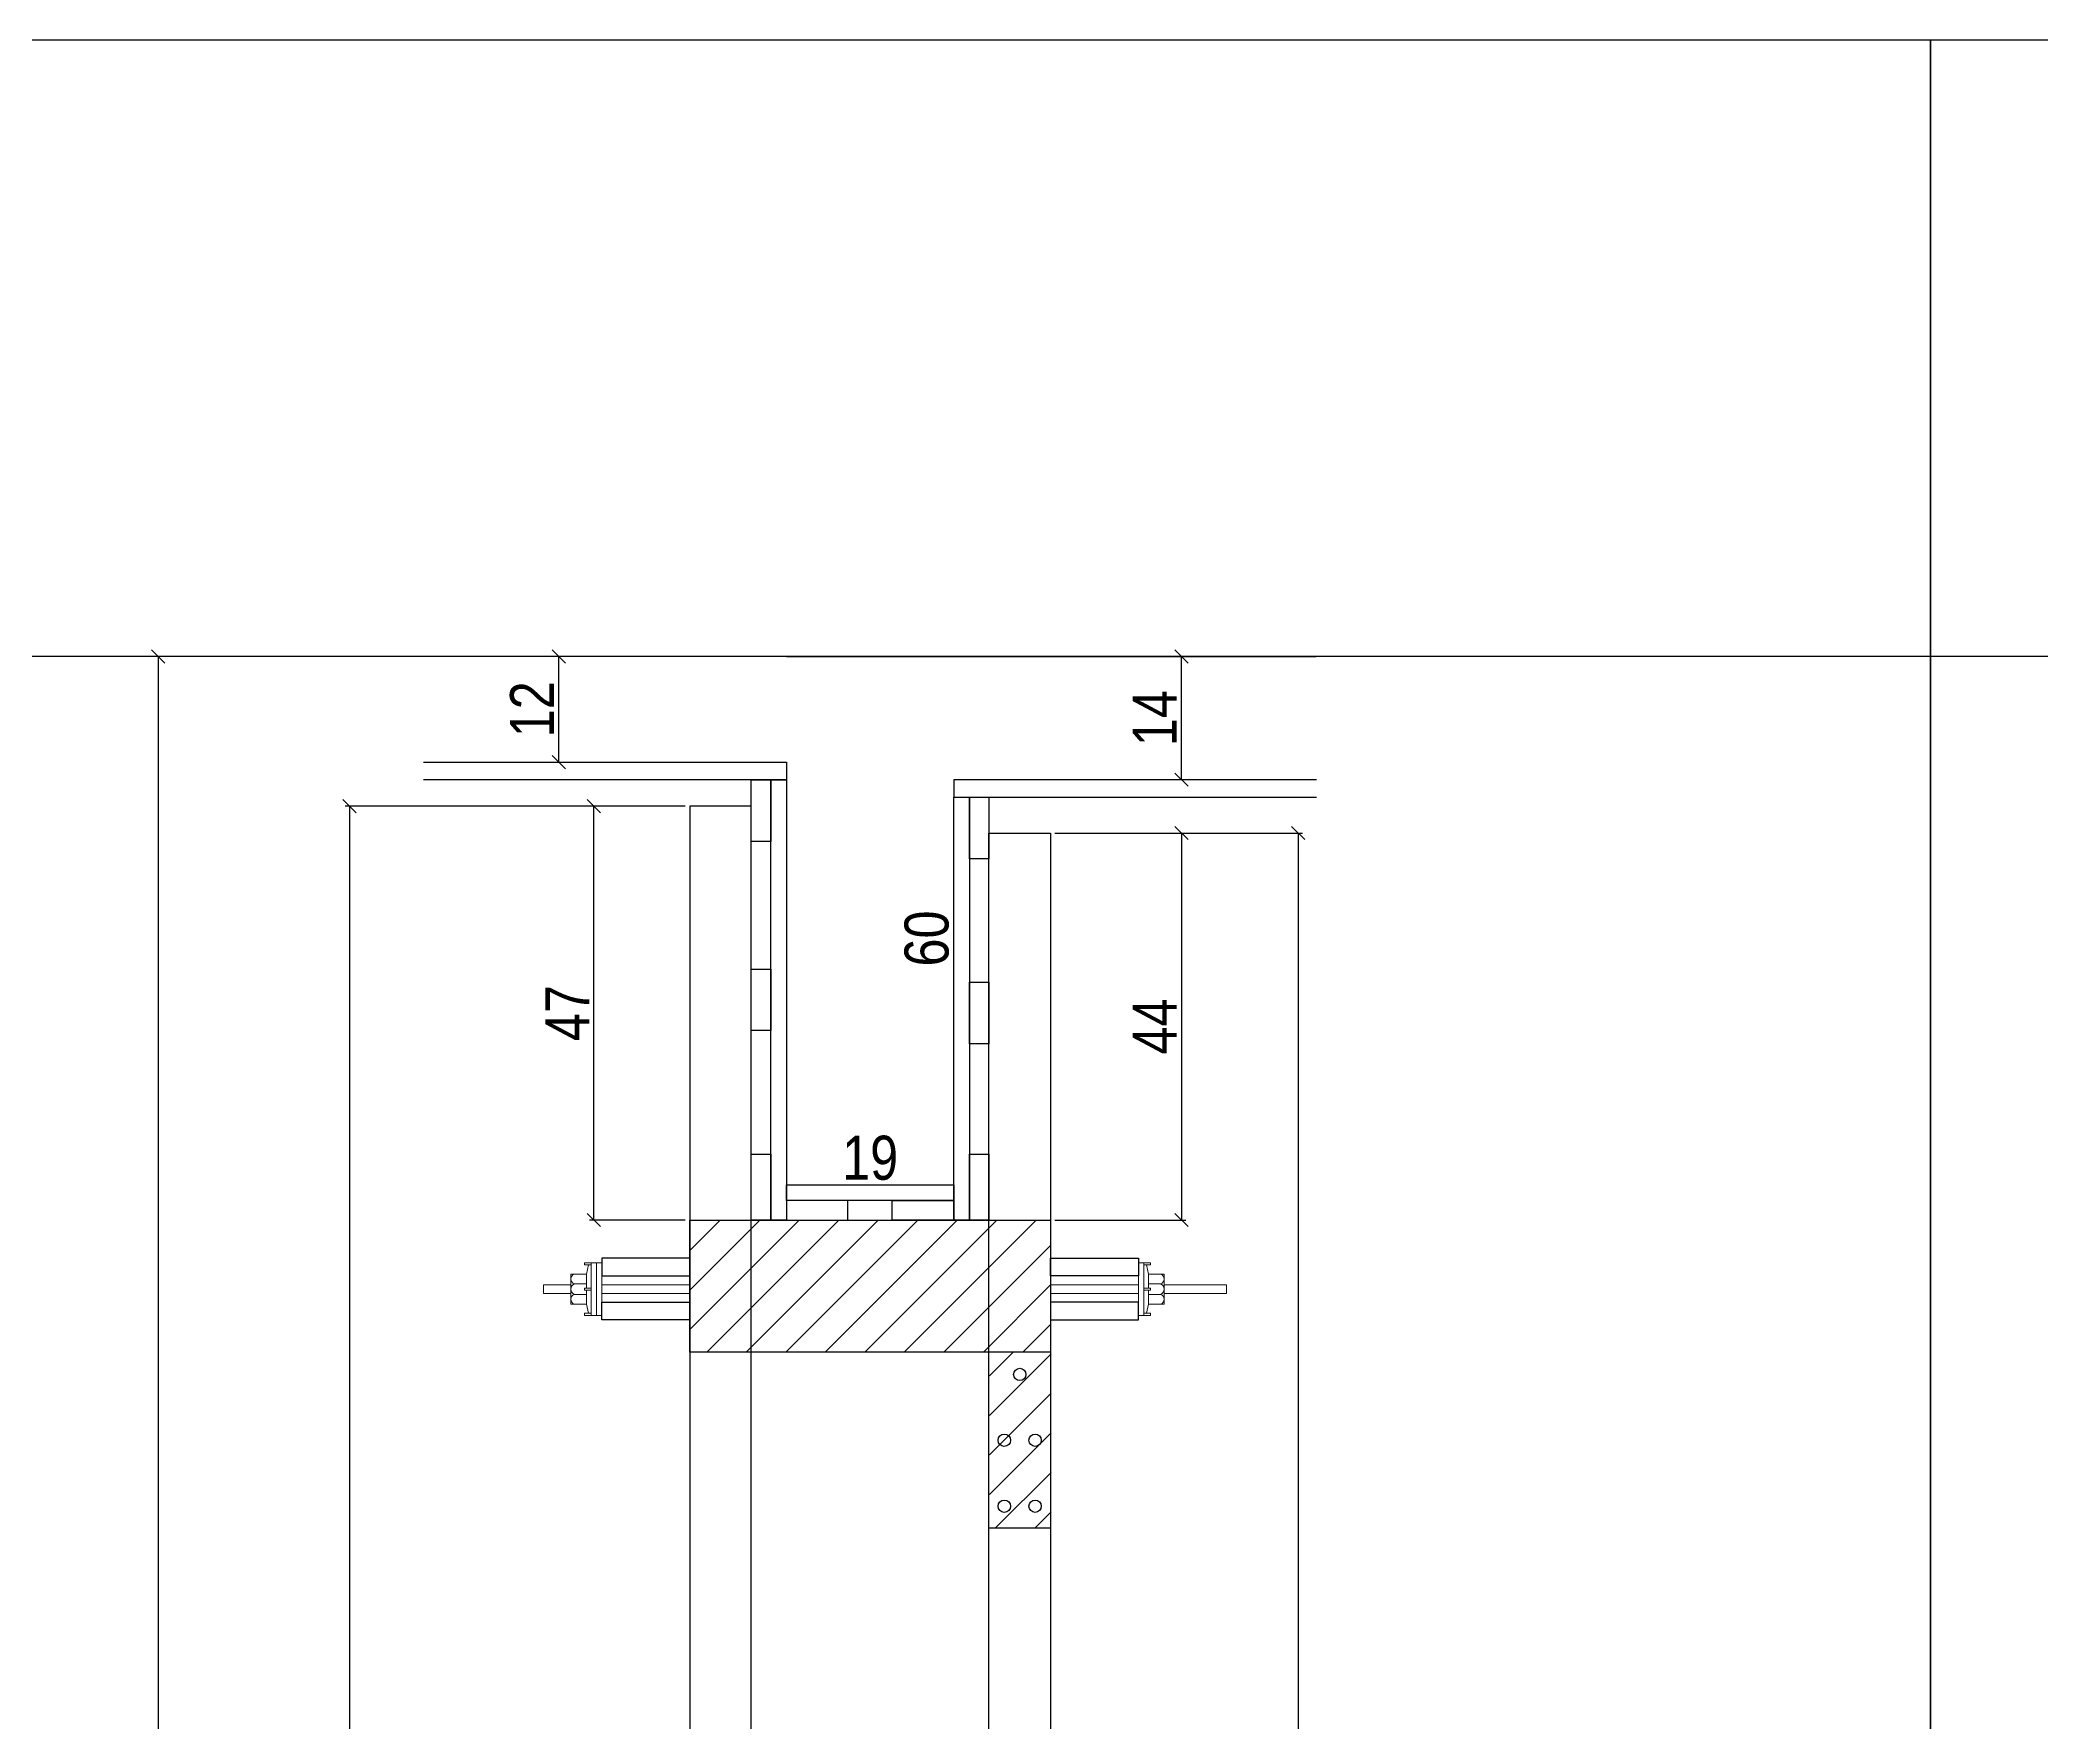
# Model space of a CAD drawing. Extents: x 17311 to 161354, y 153625 to 211469.
# Drawn here: x 21608.1 to 22062.7, y 205877.3 to 206259.5 of the extents above; entities that cross this region are included whole.
import ezdxf

# ---------------------------------------------------------------- set-up
doc = ezdxf.new("R2010")
doc.units = 0
doc.layers.get('0').update_dxf_attribs({"linetype": 'CONTINUOUS'})
doc.layers.get('DEFPOINTS').update_dxf_attribs({"linetype": 'CONTINUOUS'})
for name, color, linetype in [('8', 111, 'CONTINUOUS'), ('COTA', 241, 'CONTINUOUS'), ('detalhes', 4, 'CONTINUOUS'), ('TIRAS REESCORAMENTO', 252, 'CONTINUOUS')]:
    doc.layers.add(name, color=color, linetype=linetype)
doc.layers.add('BARRA_ANCORAGEM', color=1, linetype='CONTINUOUS', lineweight=15)
doc.styles.add('COTA TECNICA 2X', font='techl___.ttf', dxfattribs={"height": 10})
doc.dimstyles.new('SECAO', dxfattribs={"dimscale": 0.333333, "dimtxt": 5, "dimasz": 9, "dimexe": 3, "dimexo": 3, "dimgap": 3, "dimtad": 1, "dimdec": 1, "dimlfac": 0.5, "dimzin": 12, "dimdsep": 46, "dimtxsty": 'COTA TECNICA 2X', "dimblk1": 'OBLIQUE', "dimblk2": 'OBLIQUE', "dimsah": 1, "dimcen": 0.9, "dimclrd": 4, "dimclre": 4, "dimclrt": 240, "dimadec": 1, "dimazin": 3, "dimtfac": 1, "dimtdec": 1, "dimtmove": 0, "dimatfit": 3, "dimfxl": 1, "dimtolj": 1, "dimtzin": 12, "dimarcsym": 0})

# ---------------------------------------------------------------- blocks, each defined once
blk = doc.blocks.new('_Oblique')
at = {"color": 0, "linetype": 'ByBlock', "lineweight": -2}
blk.add_line((-0.5, -0.5), (0.5, 0.5), dxfattribs=at)
blk = doc.blocks.new('*D3242')
at = {"layer": 'DEFPOINTS', "color": 0, "transparency": 16777216}
for p in [(21755.8, 206085.37), (21678.5, 205527.28), (21755.8, 205527.28)]:
    blk.add_point(p, dxfattribs=at)
at = {"layer": 'detalhes', "color": 4, "lineweight": -2, "transparency": 16777216}
for p, q in [((21754.8, 206085.37), (21677.5, 206085.37)), ((21678.5, 206085.37), (21678.5, 205527.28)), ((21754.8, 205527.28), (21677.5, 205527.28))]:
    blk.add_line(p, q, dxfattribs=at)
at = {"layer": 'detalhes', "color": 4, "lineweight": -2, "transparency": 16777216, "xscale": 3, "yscale": 3, "zscale": 3}
for p, rotation in [((21678.5, 206085.37), 90), ((21678.5, 205527.28), 270)]:
    blk.add_blockref('_Oblique', p, dxfattribs=dict(at, rotation=rotation))
at = {"layer": 'detalhes', "color": 240, "transparency": 16777216, "insert": (21672.4, 205806.33), "char_height": 10, "attachment_point": 5, "rotation": 90, "style": 'COTA TECNICA 2X'}
blk.add_mtext('\\A1;279', dxfattribs=at)
blk = doc.blocks.new('*D3248')
at = {"layer": 'DEFPOINTS', "color": 0, "transparency": 16777216}
for p in [(21734.03, 206085.37), (21755.8, 206085.37), (21755.8, 205991.32)]:
    blk.add_point(p, dxfattribs=at)
at = {"layer": 'detalhes', "color": 4, "lineweight": -2, "transparency": 16777216}
for p, q in [((21754.8, 206085.37), (21733.03, 206085.37)), ((21734.03, 205991.32), (21734.03, 206085.37)), ((21754.8, 205991.32), (21733.03, 205991.32))]:
    blk.add_line(p, q, dxfattribs=at)
at = {"layer": 'detalhes', "color": 4, "lineweight": -2, "transparency": 16777216, "xscale": 3, "yscale": 3, "zscale": 3}
for p, rotation in [((21734.03, 206085.37), 90), ((21734.03, 205991.32), 270)]:
    blk.add_blockref('_Oblique', p, dxfattribs=dict(at, rotation=rotation))
at = {"layer": 'detalhes', "color": 240, "transparency": 16777216, "insert": (21727.95, 206038.35), "char_height": 10, "attachment_point": 5, "rotation": 90, "style": 'COTA TECNICA 2X'}
blk.add_mtext('\\A1;47', dxfattribs=at)
blk = doc.blocks.new('*D3249')
at = {"layer": 'DEFPOINTS', "color": 0, "transparency": 16777216}
for p in [(21837.8, 206079.25), (21837.8, 205991.32), (21867.55, 205991.32)]:
    blk.add_point(p, dxfattribs=at)
at = {"layer": 'detalhes', "color": 4, "lineweight": -2, "transparency": 16777216}
for p, q in [((21838.8, 206079.25), (21868.55, 206079.25)), ((21867.55, 206079.25), (21867.55, 205991.32)), ((21838.8, 205991.32), (21868.55, 205991.32))]:
    blk.add_line(p, q, dxfattribs=at)
at = {"layer": 'detalhes', "color": 4, "lineweight": -2, "transparency": 16777216, "xscale": 3, "yscale": 3, "zscale": 3}
for p, rotation in [((21867.55, 206079.25), 90), ((21867.55, 205991.32), 270)]:
    blk.add_blockref('_Oblique', p, dxfattribs=dict(at, rotation=rotation))
at = {"layer": 'detalhes', "color": 240, "transparency": 16777216, "insert": (21861.48, 206035.29), "char_height": 10, "attachment_point": 5, "rotation": 90, "style": 'COTA TECNICA 2X'}
blk.add_mtext('\\A1;44', dxfattribs=at)
blk = doc.blocks.new('*D3250')
at = {"layer": 'DEFPOINTS', "color": 0, "transparency": 16777216}
for p in [(21769.8, 206119.37), (21635, 205507.28), (21755.8, 205507.28)]:
    blk.add_point(p, dxfattribs=at)
at = {"layer": 'detalhes', "color": 4, "lineweight": -2, "transparency": 16777216}
for p, q in [((21768.8, 206119.37), (21634, 206119.37)), ((21635, 206119.37), (21635, 205507.28)), ((21754.8, 205507.28), (21634, 205507.28))]:
    blk.add_line(p, q, dxfattribs=at)
at = {"layer": 'detalhes', "color": 4, "lineweight": -2, "transparency": 16777216, "xscale": 3, "yscale": 3, "zscale": 3}
for p, rotation in [((21635, 206119.37), 90), ((21635, 205507.28), 270)]:
    blk.add_blockref('_Oblique', p, dxfattribs=dict(at, rotation=rotation))
at = {"layer": 'detalhes', "color": 240, "transparency": 16777216, "insert": (21628.78, 205813.33), "char_height": 10, "attachment_point": 5, "rotation": 90, "style": 'COTA TECNICA 2X'}
blk.add_mtext('\\A1;306', dxfattribs=at)
blk = doc.blocks.new('*D3252')
at = {"layer": 'DEFPOINTS', "color": 0, "transparency": 16777216}
for p in [(21792.83, 206119.37), (21815.8, 206119.37), (21792.83, 205999.32)]:
    blk.add_point(p, dxfattribs=at)
at = {"layer": 'detalhes', "color": 240, "transparency": 16777216, "insert": (21809.69, 206055.29), "char_height": 10, "attachment_point": 5, "rotation": 90, "style": 'COTA TECNICA 2X'}
blk.add_mtext('\\A1;60', dxfattribs=at)
blk = doc.blocks.new('*D3253')
at = {"layer": 'DEFPOINTS', "color": 0, "transparency": 16777216}
for p in [(21777.8, 205999.32), (21815.8, 205999.32), (21815.8, 205999.32)]:
    blk.add_point(p, dxfattribs=at)
at = {"layer": 'detalhes', "color": 240, "transparency": 16777216, "insert": (21796.8, 206005.41), "char_height": 10, "attachment_point": 5, "style": 'COTA TECNICA 2X'}
blk.add_mtext('\\A1;19', dxfattribs=at)
blk = doc.blocks.new('*D3256')
at = {"layer": 'DEFPOINTS', "color": 0, "transparency": 16777216}
for p in [(21867.55, 206119.37), (21867.55, 206119.37), (21867.55, 206091.37)]:
    blk.add_point(p, dxfattribs=at)
at = {"layer": 'detalhes', "color": 4, "lineweight": -2, "transparency": 16777216}
for p, q in [((21867.55, 206091.37), (21867.55, 206119.37)), ((21868.55, 206119.37), (21868.55, 206119.37)), ((21868.55, 206091.37), (21868.55, 206091.37))]:
    blk.add_line(p, q, dxfattribs=at)
at = {"layer": 'detalhes', "color": 4, "lineweight": -2, "transparency": 16777216, "xscale": 3, "yscale": 3, "zscale": 3}
for p, rotation in [((21867.55, 206119.37), 90), ((21867.55, 206091.37), 270)]:
    blk.add_blockref('_Oblique', p, dxfattribs=dict(at, rotation=rotation))
at = {"layer": 'detalhes', "color": 240, "transparency": 16777216, "insert": (21861.48, 206105.37), "char_height": 10, "attachment_point": 5, "rotation": 90, "style": 'COTA TECNICA 2X'}
blk.add_mtext('\\A1;14', dxfattribs=at)
blk = doc.blocks.new('*D3257')
at = {"layer": 'DEFPOINTS', "color": 0, "transparency": 16777216}
for p in [(21838.8, 206079.25), (21838.8, 205527.28), (21894.09, 205527.28)]:
    blk.add_point(p, dxfattribs=at)
at = {"layer": 'detalhes', "color": 4, "lineweight": -2, "transparency": 16777216}
for p, q in [((21839.8, 206079.25), (21895.09, 206079.25)), ((21894.09, 206079.25), (21894.09, 205527.28)), ((21839.8, 205527.28), (21895.09, 205527.28))]:
    blk.add_line(p, q, dxfattribs=at)
at = {"layer": 'detalhes', "color": 4, "lineweight": -2, "transparency": 16777216, "xscale": 3, "yscale": 3, "zscale": 3}
for p, rotation in [((21894.09, 206079.25), 90), ((21894.09, 205527.28), 270)]:
    blk.add_blockref('_Oblique', p, dxfattribs=dict(at, rotation=rotation))
at = {"layer": 'detalhes', "color": 240, "transparency": 16777216, "insert": (21887.99, 205803.26), "char_height": 10, "attachment_point": 5, "rotation": 90, "style": 'COTA TECNICA 2X'}
blk.add_mtext('\\A1;276', dxfattribs=at)
blk = doc.blocks.new('*D3262')
at = {"layer": 'DEFPOINTS', "color": 0, "transparency": 16777216}
for p in [(21726.04, 206119.37), (21726.04, 206119.37), (21726.04, 206095.37)]:
    blk.add_point(p, dxfattribs=at)
at = {"layer": 'detalhes', "color": 4, "lineweight": -2, "transparency": 16777216}
for p, q in [((21726.04, 206095.37), (21726.04, 206119.37)), ((21725.04, 206095.37), (21725.04, 206095.37))]:
    blk.add_line(p, q, dxfattribs=at)
at = {"layer": 'detalhes', "color": 4, "lineweight": -2, "transparency": 16777216, "xscale": 3, "yscale": 3, "zscale": 3}
for p, rotation in [((21726.04, 206119.37), 90), ((21726.04, 206095.37), 270)]:
    blk.add_blockref('_Oblique', p, dxfattribs=dict(at, rotation=rotation))
at = {"layer": 'detalhes', "color": 240, "transparency": 16777216, "insert": (21719.98, 206107.37), "char_height": 10, "attachment_point": 5, "rotation": 90, "style": 'COTA TECNICA 2X'}
blk.add_mtext('\\A1;12', dxfattribs=at)
blk = doc.blocks.new('A$C51C4441F')
at = {"layer": 'BARRA_ANCORAGEM'}
for p, q in [((-2.25, 3.4), (-1.79, 5.5)), ((-2.25, 3.4), (-5.81, 3.39)), ((-5.81, 3.39), (-5.81, -3.39)), ((-2.25, 1.2), (-5.02, 1.2)), ((-2.25, 3.4), (-2.25, 3.4)), ((-2.25, 3.4), (-2.25, 0.25)), ((-2.25, -3.4), (-5.81, -3.39)), ((-2.25, -1.2), (-5.02, -1.2)), ((-2.25, -0.25), (-2.25, -3.4)), ((-2.25, -3.4), (-1.79, -5.5))]:
    blk.add_line(p, q, dxfattribs=at)
for points in [[(-2.7, 6), (-1.2, 6), (-1.2, 5.5), (-2.7, 5.5)], [(-1.2, -6), (0, -6), (0, 6), (-1.2, 6)], [(-2.7, 0.25), (-1.2, 0.25), (-1.2, -0.25), (-2.7, -0.25)], [(-2.7, -6), (-1.2, -6), (-1.2, -5.5), (-2.7, -5.5)]]:
    blk.add_lwpolyline(points, close=True, dxfattribs=at)
for centre, radius, start, end in [((-4.66, 2.3), 1.15, 107.7845, 252.2718), ((-4.52, 0), 1.3, 112.648, 247.4083), ((-4.66, -2.3), 1.15, 107.7845, 252.2718)]:
    blk.add_arc(centre, radius, start, end, dxfattribs=at)

msp = doc.modelspace()

# ---------------------------------------------------------------- hatches: boundary and pattern name
at = {"layer": 'COTA'}
h = msp.add_hatch(dxfattribs=at)
h.set_pattern_fill('ANSI31', color=256, scale=2, style=0)
h.set_pattern_definition([(45, (-2859.1555, -7305.745), (-4.49012806, 4.49012806), [])])
h.paths.add_polyline_path([(21837.8, 205974.62), (21837.8, 205991.32), (21755.8, 205991.32), (21755.8, 205961.32), (21837.8, 205961.32), (21837.8, 205972.62), (21837.8, 205973.62), (21837.8, 205975.62)])
h = msp.add_hatch(dxfattribs=at)
h.set_pattern_fill('ANSI31', color=256, scale=2, style=0)
h.set_pattern_definition([(45, (-1835.932, 7701.914), (-4.49012806, 4.49012806), [])])
h.paths.add_polyline_path([(21823.92, 205921.3), (21837.92, 205921.3), (21837.92, 205961.24), (21823.92, 205961.24)])

# ---------------------------------------------------------------- linework, layer by layer
msp.add_line((21837.8, 205921.3), (21823.8, 205921.3))
at = {"linetype": 'Continuous'}
for points in [[(21755.8, 205527.28), (21769.8, 205527.28), (21769.8, 206085.37), (21755.8, 206085.37)], [(21837.8, 205527.28), (21823.8, 205527.28), (21823.8, 206079.25), (21837.8, 206079.25)], [(21837.8, 205961.32), (21755.8, 205961.32), (21755.8, 205991.32), (21837.8, 205991.32)]]:
    msp.add_lwpolyline(points, close=True, dxfattribs=at)
for centre in [(21830.8, 205956.24), (21827.3, 205941.27), (21834.3, 205941.27), (21827.3, 205926.3), (21834.3, 205926.3)]:
    msp.add_circle(centre, 1.4)
at = {"layer": '8', "color": 5, "linetype": 'Continuous'}
for points in [[(22037.78, 205294.67), (21440.97, 205294.67), (21440.97, 206259.46), (22037.78, 206259.46)], [(22634.59, 205294.67), (22037.78, 205294.67), (22037.78, 206259.46), (22634.59, 206259.46)]]:
    msp.add_lwpolyline(points, close=True, dxfattribs=at)
at = {"layer": 'BARRA_ANCORAGEM'}
for points in [[(21734.6, 205981.62), (21735.8, 205981.62), (21735.8, 205969.62), (21734.6, 205969.62)], [(21859, 205981.62), (21857.8, 205981.62), (21857.8, 205969.62), (21859, 205969.62)], [(21722.6, 205974.62), (21728.78, 205974.62), (21728.78, 205976.62), (21722.6, 205976.62)], [(21735.8, 205974.62), (21755.8, 205974.62), (21755.8, 205976.62), (21735.8, 205976.62)], [(21857.8, 205974.62), (21837.8, 205974.62), (21837.8, 205976.62), (21857.8, 205976.62)], [(21863.61, 205974.62), (21877.8, 205974.62), (21877.8, 205976.62), (21863.61, 205976.62)]]:
    msp.add_lwpolyline(points, close=True, dxfattribs=at)
at = {"layer": 'TIRAS REESCORAMENTO', "linetype": 'ByBlock'}
for p, q in [((22634.59, 206119.37), (17860.1, 206119.37)), ((21777.8, 206119.37), (21898.14, 206119.37)), ((21815.8, 206087.37), (21898.28, 206087.37))]:
    msp.add_line(p, q, dxfattribs=at)
for points in [[(21695.31, 206095.37), (21777.8, 206095.37), (21777.8, 206091.37), (21695.31, 206091.37)], [(21777.8, 205991.32), (21774.2, 205991.32), (21774.2, 206091.37), (21777.8, 206091.37), (21777.8, 205991.32)], [(21898.28, 206091.37), (21815.8, 206091.37), (21815.8, 206087.37), (21898.28, 206087.37)], [(21819.4, 205991.32), (21815.8, 205991.32), (21815.8, 206087.37), (21819.4, 206087.37), (21819.4, 205991.32)]]:
    msp.add_lwpolyline(points, dxfattribs=at)
for points in [[(21769.8, 206091.37), (21774.2, 206091.37), (21774.2, 206077.37), (21769.8, 206077.37)], [(21819.4, 206087.37), (21823.8, 206087.37), (21823.8, 206073.37), (21819.4, 206073.37)], [(21769.8, 206048.35), (21774.2, 206048.35), (21774.2, 206034.35), (21769.8, 206034.35)], [(21819.4, 206045.35), (21823.8, 206045.35), (21823.8, 206031.35), (21819.4, 206031.35)], [(21769.8, 206006.32), (21774.2, 206006.32), (21774.2, 205991.32), (21769.8, 205991.32)], [(21819.4, 206006.32), (21823.8, 206006.32), (21823.8, 205991.32), (21819.4, 205991.32)], [(21815.8, 205995.72), (21777.8, 205995.72), (21777.8, 205999.32), (21815.8, 205999.32)], [(21791.76, 205991.32), (21791.76, 205995.72), (21777.8, 205995.72), (21777.8, 205991.32)], [(21801.83, 205991.32), (21801.83, 205995.72), (21815.8, 205995.72), (21815.8, 205991.32)], [(21735.8, 205978.62), (21755.8, 205978.62), (21755.8, 205982.62), (21735.8, 205982.62)], [(21857.8, 205978.62), (21837.8, 205978.62), (21837.8, 205982.62), (21857.8, 205982.62)], [(21735.8, 205972.62), (21755.8, 205972.62), (21755.8, 205968.62), (21735.8, 205968.62)], [(21857.8, 205972.62), (21837.8, 205972.62), (21837.8, 205968.62), (21857.8, 205968.62)]]:
    msp.add_lwpolyline(points, close=True, dxfattribs=at)

# ---------------------------------------------------------------- block references
at = {"layer": 'BARRA_ANCORAGEM', "xscale": -1, "rotation": 180}
msp.add_blockref('A$C51C4441F', (21734.6, 205975.62), dxfattribs=at)
at = {"layer": 'BARRA_ANCORAGEM', "xscale": -1}
msp.add_blockref('A$C51C4441F', (21857.8, 205975.62), dxfattribs=at)

# ---------------------------------------------------------------- dimensions: what is measured, and where the dimension line sits
at = {"layer": 'detalhes', "color": 3}
for base, p1, p2, picture, middle in [((21635, 205507.28), (21769.8, 206119.37), (21755.8, 205507.28), '*D3250', (21628.78, 205813.33)), ((21726.04, 206119.37), (21726.04, 206095.37), (21726.04, 206119.37), '*D3262', (21719.98, 206107.37)), ((21867.55, 206119.37), (21867.55, 206091.37), (21867.55, 206119.37), '*D3256', (21861.48, 206105.37)), ((21678.5, 205527.28), (21755.8, 206085.37), (21755.8, 205527.28), '*D3242', (21672.4, 205806.33)), ((21734.03, 206085.37), (21755.8, 205991.32), (21755.8, 206085.37), '*D3248', (21727.95, 206038.35)), ((21867.55, 205991.32), (21837.8, 206079.25), (21837.8, 205991.32), '*D3249', (21861.48, 206035.29)), ((21894.09, 205527.28), (21838.8, 206079.25), (21838.8, 205527.28), '*D3257', (21887.99, 205803.26))]:
    dim = msp.add_linear_dim(base=base, p1=p1, p2=p2, angle=90, dimstyle='SECAO', dxfattribs=at)
    dim.commit()
    dim.dimension.update_dxf_attribs({"geometry": picture, "text_midpoint": middle})
dim = msp.add_linear_dim(base=(21815.8, 206119.37), p1=(21792.83, 205999.32), p2=(21792.83, 206119.37), angle=90, dimstyle='SECAO', override={"dimse1": 1, "dimse2": 1, "dimsd1": 1, "dimsd2": 1}, dxfattribs=at)
dim.commit()
dim.dimension.update_dxf_attribs({"geometry": '*D3252', "text_midpoint": (21815.8, 206055.29), "dimtype": 160})
dim = msp.add_linear_dim(base=(21815.8, 205999.32), p1=(21777.8, 205999.32), p2=(21815.8, 205999.32), dimstyle='SECAO', override={"dimse1": 1, "dimse2": 1, "dimsd1": 1, "dimsd2": 1}, dxfattribs=at)
dim.commit()
dim.dimension.update_dxf_attribs({"geometry": '*D3253', "text_midpoint": (21796.8, 205999.32), "dimtype": 160})

doc.saveas('drawing.dxf')
